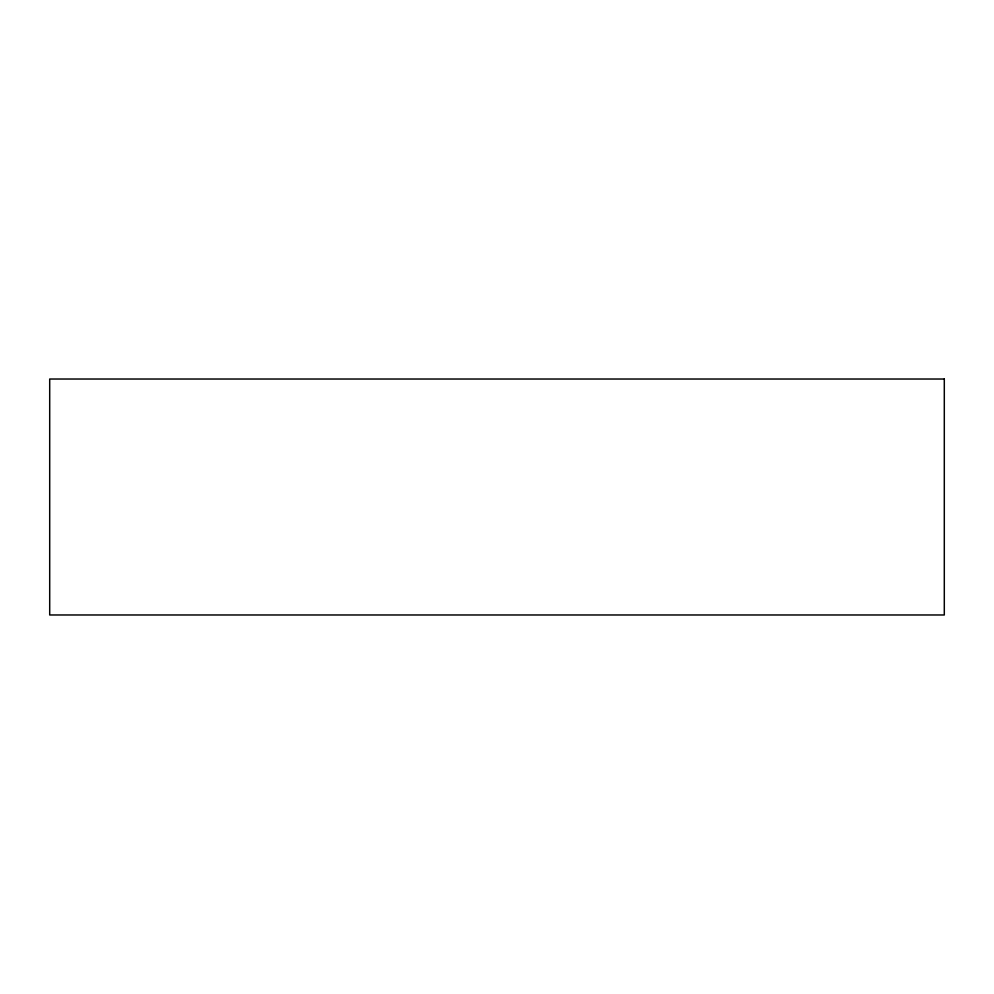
<?xml version="1.0" encoding="UTF-8"?>
<svg xmlns="http://www.w3.org/2000/svg" width="994" height="994" viewBox="0 0 994 994"><rect width="100%" height="100%" fill="white"/><g stroke="black" fill="none" stroke-linecap="round" stroke-linejoin="round"><path stroke-width="1.49" d="M944.3 379.025L49.7 379.025L49.7 614.975L944.3 614.975L944.3 379.025"/></g></svg>
